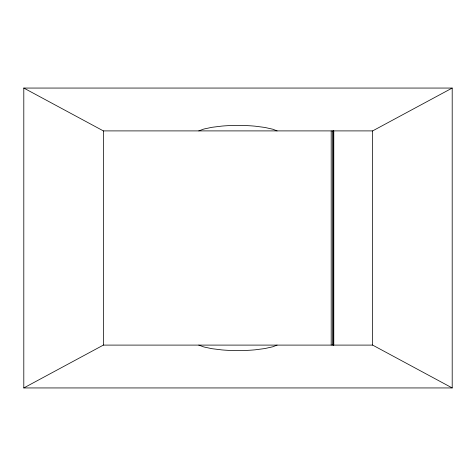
<?xml version="1.0" encoding="UTF-8"?>
<svg xmlns="http://www.w3.org/2000/svg" width="476" height="476" viewBox="0 0 476 476"><rect width="100%" height="100%" fill="white"/><g stroke="black" fill="none" stroke-linecap="round" stroke-linejoin="round"><path stroke-width="0.71" d="M23.8 88.06L103.357 130.9L372.643 130.9L452.2 88.06L452.2 387.94L23.8 387.94L23.8 88.06L452.2 88.06M23.8 387.94L103.357 345.1L372.643 345.1L452.2 387.94M277.091 345.1L272.819 346.772L264.906 348.545L255.154 349.818A42.537 9.092 0 0 1 221.899 349.914L212.004 348.7L203.877 346.968L198.795 345.1M198.795 130.9L203.877 129.032L212.004 127.3L221.905 126.086A42.537 9.092 0 0 1 255.154 126.182L264.906 127.455L272.819 129.228L277.091 130.9M372.643 130.9L372.643 345.1M333.783 130.9L333.783 345.1M333.587 130.9L333.587 345.1M333.396 130.9L333.396 345.1M332.444 130.9L332.444 345.1M331.189 130.9L331.189 345.1M103.357 130.9L103.357 345.1"/></g></svg>
